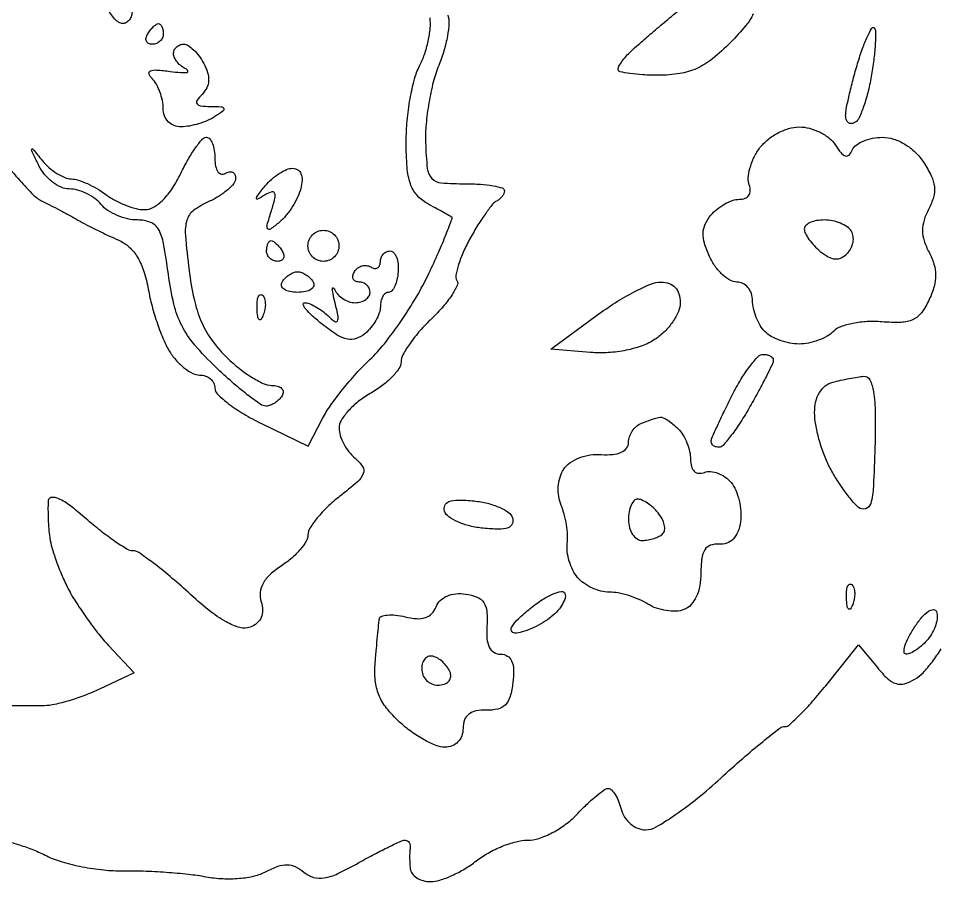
# Model space of a CAD drawing. Extents: x 0 to 102, y 0 to 135.
# Drawn here: x 47.29 to 54.82, y 94.24 to 101.31 of the extents above; entities that cross this region are included whole.
import ezdxf

# ---------------------------------------------------------------- set-up
doc = ezdxf.new("R2010")
doc.units = 0
doc.header["$MEASUREMENT"] = 0

msp = doc.modelspace()

# ---------------------------------------------------------------- linework, layer by layer
for points in [[(48.14668, 101.592482, -0.034596), (48.174624, 101.540793, -0.025657), (48.198425, 101.480353, -0.026152), (48.215037, 101.420693, -0.0518), (48.220705, 101.37195, -0.069838), (48.215536, 101.331533, -0.086596), (48.199427, 101.297264, -0.101467), (48.175157, 101.274364, -0.139428), (48.146451, 101.2662, -0.14484), (48.113772, 101.275869, -0.059609), (48.07793, 101.30572, -0.052194), (48.04462, 101.349265, -0.045603), (48.019277, 101.400734, -0.049741), (48.003457, 101.458568, -0.043657), (47.998429, 101.521011, -0.04603), (48.004144, 101.578605, -0.090918), (48.020801, 101.621267, -0.11388), (48.048046, 101.648788, -0.199708), (48.079134, 101.654106, -0.143412), (48.112675, 101.635359, -0.052912)], [(48.438493, 101.2662, -0.210953), (48.452759, 101.259901, -0.081139), (48.464841, 101.241349, -0.061769), (48.473064, 101.213989, -0.042167), (48.4758, 101.1816, -0.105053), (48.468942, 101.14932, -0.099167), (48.449482, 101.121851, -0.09642), (48.420407, 101.10344, -0.093332), (48.386207, 101.097, -0.108972), (48.356179, 101.103623, -0.182303), (48.338291, 101.121851, -0.161196), (48.335659, 101.149274, -0.082592), (48.3489, 101.1816, -0.029505), (48.371657, 101.213983, -0.035638), (48.396786, 101.241349, -0.038439), (48.420665, 101.260655, -0.151918)], [(54.292854, 101.230146, -0.200478), (54.305004, 101.20056, -0.012213), (54.302032, 101.102963, -0.016673), (54.291485, 100.983709, -0.011454), (54.271938, 100.849344, -0.018099), (54.244053, 100.714258, -0.023272), (54.208244, 100.592614, -0.022078), (54.170025, 100.49608, -0.150137), (54.136639, 100.45795, -0.109171), (54.107223, 100.447674, -0.182406), (54.082089, 100.453884, -0.161037), (54.065207, 100.476166, -0.08245), (54.0594, 100.511142, -0.048244), (54.065013, 100.569174, -0.008084), (54.088233, 100.678658, -0.008788), (54.119976, 100.806852, -0.007696), (54.157555, 100.93968, -0.012732), (54.197863, 101.06273, -0.023478), (54.237787, 101.160144, -0.023687), (54.273203, 101.227629, -0.490957)], [(48.642023, 101.097, -0.142495), (48.679197, 101.086186, -0.047846), (48.724232, 101.051105, -0.043009), (48.769243, 101.000548, -0.037533), (48.807264, 100.94076, -0.04812), (48.838919, 100.864883, -0.088719), (48.847037, 100.798721, -0.101995), (48.831572, 100.740154, -0.081163), (48.79332, 100.68696, 0.043108), (48.752882, 100.638876, 0.312502), (48.752674, 100.610269, 0.219371), (48.781968, 100.592693, 0.025173), (48.86073, 100.588105, -0.011555), (48.950978, 100.585309, -0.27893), (48.970984, 100.571678, -0.355153), (48.965592, 100.550896, -0.015173), (48.8988, 100.5048, -0.042844), (48.839437, 100.473282, -0.027075), (48.765687, 100.446501, -0.027121), (48.689772, 100.427926, -0.044274), (48.62385, 100.421495, -0.093605), (48.564961, 100.432085, -0.108075), (48.517333, 100.463283, -0.10635), (48.486553, 100.511978, -0.088172), (48.4758, 100.57248, 0.051336), (48.469111, 100.63746, 0.038221), (48.449064, 100.706763, 0.039034), (48.419664, 100.769867, 0.067946), (48.384785, 100.815775, -0.107465), (48.359941, 100.854425, -0.40806), (48.370475, 100.87816, -0.113388), (48.422209, 100.886108, -0.01511), (48.532835, 100.874606, 0.012697), (48.618818, 100.865246, 0.053542), (48.670611, 100.866487, 0.446841), (48.678144, 100.877512, 0.226279), (48.66615, 100.892161, -0.055144), (48.625705, 100.916948, -0.054446), (48.591464, 100.950069, -0.059442), (48.56813, 100.986116, -0.114432), (48.5604, 101.01945, -0.104393), (48.566646, 101.04904, -0.099051), (48.584377, 101.07422, -0.096597), (48.610866, 101.091095, -0.09393)], [(53.679293, 100.4202, -0.064713), (53.763703, 100.409229, -0.051295), (53.849837, 100.37671, -0.052721), (53.924744, 100.328819, -0.083263), (53.975506, 100.27215, 0.028226), (54.022037, 100.207078, 0.150236), (54.057816, 100.182843, 0.281522), (54.087665, 100.19052, 0.093372), (54.11366, 100.22985, -0.133528), (54.145332, 100.270381, -0.059416), (54.20453, 100.304536, -0.052806), (54.279843, 100.327759, -0.048434), (54.3606, 100.3356, -0.078078), (54.452004, 100.321239, -0.059103), (54.544456, 100.278867, -0.055998), (54.629227, 100.213117, -0.054851), (54.697962, 100.129773, -0.033969), (54.760033, 100.019357, -0.084254), (54.78524, 99.930394, -0.096158), (54.77811, 99.845441, -0.054037), (54.739236, 99.749073, 0.047609), (54.700666, 99.656883, 0.077326), (54.688276, 99.573071, 0.076201), (54.701883, 99.488591, 0.044929), (54.741927, 99.394299, -0.048419), (54.782063, 99.29793, -0.073385), (54.795732, 99.208319, -0.069458), (54.783173, 99.115044, -0.038768), (54.743807, 99.007211, -0.052679), (54.681652, 98.901805, -0.124067), (54.611493, 98.844385, -0.102409), (54.513519, 98.820938, -0.029191), (54.356345, 98.825274, 0.034524), (54.236564, 98.827301, 0.035677), (54.118978, 98.812714, 0.038124), (54.019721, 98.785142, 0.109998), (53.959821, 98.747061, -0.069356), (53.907323, 98.707407, -0.038962), (53.834564, 98.673992, -0.038034), (53.754312, 98.651209, -0.050188), (53.6787, 98.6436, -0.049362), (53.60323, 98.651069, -0.037889), (53.523406, 98.673421, -0.038897), (53.451261, 98.706206, -0.070395), (53.39952, 98.74512, -0.062206), (53.360634, 98.795105, -0.039117), (53.327821, 98.861551, -0.038823), (53.305437, 98.933177, -0.056383), (53.298, 98.99892, 0.083159), (53.28826, 99.057077, 0.092728), (53.26019, 99.106468, 0.100581), (53.218381, 99.139495, 0.117561), (53.169286, 99.1512, -0.131447), (53.113085, 99.166235, -0.057088), (53.05041, 99.212592, -0.051004), (52.991314, 99.280246, -0.047169), (52.945348, 99.360195, -0.032867), (52.904248, 99.468787, -0.083206), (52.893335, 99.552216, -0.100504), (52.910836, 99.6249, -0.064112), (52.957521, 99.698595, -0.050664), (53.007892, 99.74811, -0.042175), (53.070263, 99.789987, -0.043965), (53.134615, 99.818657, -0.083001), (53.19051, 99.828, 0.093428), (53.236553, 99.836679, 0.149997), (53.267619, 99.861312, 0.150078), (53.279508, 99.899119, 0.093561), (53.271133, 99.945188, -0.111471), (53.26275, 100.002847, -0.046866), (53.276185, 100.080507, -0.043275), (53.306862, 100.164167, -0.04329), (53.351479, 100.241288, -0.066176), (53.414388, 100.309747, -0.049008), (53.499467, 100.367645, -0.049666), (53.592567, 100.407044, -0.075415)], [(48.829869, 100.3356, -0.228187), (48.85627, 100.32289, -0.074288), (48.878552, 100.284431, -0.056569), (48.893762, 100.228115, -0.037711), (48.8988, 100.161407, 0.047867), (48.904852, 100.098331, 0.104212), (48.923651, 100.053742, 0.181468), (48.951411, 100.034542, 0.202618), (48.9834, 100.0395, -0.084759), (49.015717, 100.052575, -0.163556), (49.043149, 100.049576, -0.180693), (49.061404, 100.031127, -0.106046), (49.068, 100.000379, -0.169859), (49.053338, 99.958466, -0.045082), (49.003634, 99.906496, -0.040383), (48.932757, 99.854071, -0.032162), (48.848882, 99.809136, 0.05169), (48.723776, 99.735697, 0.165846), (48.66933, 99.657463, 0.091398), (48.65733, 99.534152, 0.009754), (48.687568, 99.246656, 0.022963), (48.727937, 99.01179, 0.046117), (48.784971, 98.832691, 0.053193), (48.867426, 98.684152, 0.043116), (48.984778, 98.544606, 0.026313), (49.086597, 98.452975, 0.028847), (49.194514, 98.375526, 0.030018), (49.293529, 98.320816, 0.111655), (49.362585, 98.3052, -0.062395), (49.411789, 98.299036, -0.132586), (49.444972, 98.280349, -0.191612), (49.457178, 98.252691, -0.148727), (49.4487, 98.2206, -0.060691), (49.422808, 98.188239, -0.051004), (49.388439, 98.160851, -0.053219), (49.351224, 98.142201, -0.0898), (49.316978, 98.136, -0.153875), (49.270392, 98.150685, -0.01193), (49.163744, 98.229192, -0.015423), (49.039325, 98.331727, -0.011145), (48.906877, 98.45325, -0.024783), (48.732684, 98.637797, -0.058782), (48.627836, 98.794539, -0.059555), (48.563117, 98.970109, -0.026012), (48.518067, 99.21465, 0.01213), (48.478941, 99.465992, 0.08427), (48.436771, 99.582664, 0.172407), (48.371838, 99.63897, 0.093498), (48.26672, 99.6588, -0.057074), (48.185017, 99.668157, -0.043503), (48.099334, 99.696077, -0.044545), (48.02262, 99.737092, -0.074652), (47.9682, 99.7857, 0.062371), (47.916424, 99.834273, 0.044187), (47.848034, 99.875323, 0.044567), (47.774411, 99.903305, 0.068639), (47.707018, 99.9126, -0.104232), (47.640573, 99.926603, -0.05982), (47.569842, 99.968515, -0.055925), (47.505782, 100.030156, -0.060488), (47.458909, 100.10295, -0.001372), (47.400045, 100.225274, -0.261268), (47.400919, 100.238622, -0.50717), (47.409896, 100.239121, -0.001894), (47.486409, 100.14525, 0.042164), (47.540914, 100.088403, 0.039085), (47.605516, 100.039899, 0.041466), (47.670117, 100.00602, 0.094591), (47.723727, 99.994509, -0.072573), (47.780246, 99.984937, -0.027623), (47.855002, 99.956123, -0.026656), (47.934011, 99.915348, -0.029467), (48.00552, 99.867609, 0.038843), (48.07972, 99.820058, 0.030147), (48.166854, 99.779887, 0.030941), (48.253203, 99.752241, 0.062077), (48.324138, 99.7434, 0.135548), (48.396741, 99.763451, 0.061913), (48.474924, 99.824453, 0.050728), (48.551609, 99.918667, 0.034225), (48.619738, 100.0395, -0.01771), (48.678845, 100.152928, -0.02535), (48.739709, 100.248621, -0.023357), (48.795379, 100.319778, -0.218429)], [(49.535739, 100.0818, -0.147343), (49.576714, 100.069457, -0.154404), (49.603148, 100.036718, -0.107395), (49.611593, 99.984012, -0.050216), (49.600838, 99.915371, -0.047031), (49.57472, 99.843771, -0.03006), (49.531924, 99.766148, -0.030112), (49.48031, 99.694484, -0.048461), (49.427355, 99.641085, -0.015572), (49.353586, 99.583645, -0.416409), (49.331299, 99.587212, -0.228494), (49.326049, 99.61714, -0.007933), (49.36096, 99.733508, 0.014497), (49.39014, 99.83562, 0.15673), (49.387532, 99.877913, 0.397036), (49.36363, 99.889235, 0.057183), (49.309714, 99.864655, -0.011882), (49.248484, 99.829741, -0.57348), (49.238644, 99.835732, -0.163079), (49.246386, 99.857563, -0.004346), (49.311009, 99.93866, -0.041174), (49.363462, 99.993429, -0.039406), (49.424918, 100.039753, -0.04205), (49.485844, 100.071711, -0.100092)], [(53.885207, 99.6588, 0.043269), (53.822345, 99.65335, 0.062995), (53.769236, 99.636992, 0.082629), (53.733275, 99.61294, 0.206986), (53.721, 99.584559, 0.119946), (53.729728, 99.548698, 0.035796), (53.75933, 99.500315, 0.033633), (53.801548, 99.44894, 0.030751), (53.851485, 99.402024, 0.045393), (53.916711, 99.357209, 0.10823), (53.972648, 99.340172, 0.132166), (54.023404, 99.349553, 0.08516), (54.072534, 99.384294, 0.07732), (54.102872, 99.42581, 0.073646), (54.119797, 99.475271, 0.077915), (54.121145, 99.524867, 0.106708), (54.106256, 99.566829, 0.104651), (54.072608, 99.602081, 0.051509), (54.017876, 99.631783, 0.047919), (53.952235, 99.651982, 0.050731)], [(49.7871, 99.5742, -0.099038), (49.83553, 99.564512, -0.097945), (49.876723, 99.536923, -0.097945), (49.904312, 99.49573, -0.099038), (49.914, 99.4473, -0.099038), (49.904312, 99.39887, -0.097945), (49.876723, 99.357677, -0.097945), (49.83553, 99.330088, -0.099038), (49.7871, 99.3204, -0.099038), (49.73867, 99.330088, -0.097945), (49.697477, 99.357677, -0.097945), (49.669888, 99.39887, -0.099038), (49.6602, 99.4473, -0.099038), (49.669888, 99.49573, -0.097945), (49.697477, 99.536923, -0.097945), (49.73867, 99.564512, -0.099038)], [(49.359107, 99.4896, -0.151918), (49.376935, 99.484055, -0.038439), (49.400814, 99.464749, -0.035638), (49.425943, 99.437383, -0.029505), (49.4487, 99.405, -0.082592), (49.461941, 99.372674, -0.161196), (49.459309, 99.345251, -0.182303), (49.441421, 99.327023, -0.108972), (49.411393, 99.3204, -0.093332), (49.377193, 99.32684, -0.09642), (49.348118, 99.345251, -0.099167), (49.328658, 99.37272, -0.105053), (49.3218, 99.405, -0.042167), (49.324536, 99.437389, -0.061769), (49.332759, 99.464749, -0.081139), (49.344841, 99.483301, -0.210953)], [(50.331742, 99.405, -0.210357), (50.361053, 99.392098, -0.091879), (50.384034, 99.355297, -0.067802), (50.3974, 99.300579, -0.044872), (50.398339, 99.2358, -0.037158), (50.388583, 99.171013, -0.053734), (50.369775, 99.116302, -0.068155), (50.345451, 99.078734, -0.218405), (50.318997, 99.0666, 0.170559), (50.293588, 99.057673, 0.094253), (50.271963, 99.032366, 0.074789), (50.257336, 98.99464, 0.055196), (50.2524, 98.950059, -0.085234), (50.243452, 98.897951, -0.043713), (50.21589, 98.837451, -0.041761), (50.175667, 98.778446, -0.049108), (50.12811, 98.730366, -0.084795), (50.054529, 98.68789, -0.14181), (49.983783, 98.682744, -0.092046), (49.900064, 98.717422, -0.022563), (49.778301, 98.804607, -0.015992), (49.697082, 98.872808, -0.03758), (49.64226, 98.929891, -0.086561), (49.621221, 98.966861, -0.519176), (49.631871, 98.982, -0.094121), (49.669894, 98.974778, -0.033071), (49.720342, 98.950936, -0.031444), (49.773667, 98.91672, -0.031936), (49.821989, 98.87625, 0.028341), (49.879449, 98.82742, 0.453313), (49.901606, 98.831992, 0.180619), (49.907302, 98.867577, 0.009516), (49.88199, 98.982, -0.008498), (49.865024, 99.057957, -0.044906), (49.860218, 99.100308, -0.640479), (49.867183, 99.103713, -0.114415), (49.879531, 99.08775, 0.083474), (49.907026, 99.04731, 0.061689), (49.949039, 99.013064, 0.06125), (49.998503, 98.989878, 0.079161), (50.04795, 98.982, 0.068857), (50.093758, 98.988338, 0.085122), (50.132594, 99.006851, 0.099913), (50.158561, 99.034339, 0.140362), (50.1678, 99.0666, 0.105053), (50.160942, 99.09888, 0.099167), (50.141482, 99.126349, 0.09642), (50.112407, 99.14476, 0.093332), (50.078207, 99.1512, -0.111402), (50.048269, 99.157954, -0.183522), (50.030542, 99.176457, -0.159256), (50.028163, 99.20432, -0.080893), (50.041753, 99.23718, -0.090427), (50.068025, 99.266306, -0.095498), (50.102416, 99.283606, -0.099685), (50.139527, 99.286467, -0.108373), (50.173646, 99.274487, 0.090666), (50.203707, 99.262733, 0.169366), (50.229266, 99.26643, 0.176081), (50.246324, 99.284999, 0.098926), (50.2524, 99.315407, -0.087307), (50.258419, 99.349617, -0.094392), (50.275707, 99.378682, -0.100146), (50.301475, 99.398124, -0.112154)], [(49.5756, 99.2358, -0.094481), (49.607993, 99.229624, -0.052849), (49.643655, 99.210949, -0.050113), (49.676965, 99.183561, -0.057296), (49.7025, 99.1512, -0.210115), (49.706986, 99.119219, -0.178861), (49.686791, 99.091451, -0.100989), (49.640604, 99.072644, -0.046386), (49.5756, 99.0666, -0.046386), (49.510596, 99.072644, -0.100989), (49.464409, 99.091451, -0.178861), (49.444214, 99.119219, -0.210115), (49.4487, 99.1512, -0.057296), (49.474235, 99.183561, -0.050113), (49.507545, 99.210949, -0.052849), (49.543207, 99.229624, -0.094481)], [(52.549293, 99.1512, -0.085073), (52.615219, 99.139901, -0.120349), (52.664859, 99.107448, -0.115168), (52.695366, 99.054523, -0.073526), (52.7058, 98.98395, -0.099414), (52.690977, 98.910135, -0.05022), (52.645572, 98.826367, -0.047095), (52.579201, 98.746144, -0.051409), (52.500767, 98.682358, -0.057946), (52.395317, 98.62955, -0.03691), (52.263098, 98.592283, -0.034996), (52.117628, 98.573121, -0.035797), (51.972017, 98.574658), (51.6483, 98.6013), (52.020543, 98.87625, -0.018313), (52.174536, 98.981503, -0.020858), (52.329414, 99.070433, -0.020558), (52.465861, 99.134405, -0.099652)], [(49.288313, 99.043687, -0.126455), (49.304661, 99.016029, -0.060344), (49.311358, 98.974972, -0.05415), (49.308192, 98.927803, -0.051402), (49.294991, 98.881537, -0.054073), (49.276248, 98.846287, -0.470617), (49.26083, 98.844828, -0.168741), (49.248874, 98.869511, -0.018894), (49.243879, 98.93265, -0.028489), (49.244809, 98.991547, -0.077125), (49.254176, 99.032154, -0.208169), (49.269797, 99.047597, -0.296942)], [(53.384319, 98.559, -0.054378), (53.416026, 98.555542, -0.074066), (53.442854, 98.545285, -0.09369), (53.460857, 98.530126, -0.172714), (53.4672, 98.512311, -0.111729), (53.46024, 98.481552, -0.004816), (53.411285, 98.381412, -0.008016), (53.349777, 98.263372, -0.005608), (53.27685, 98.132262, -0.013316), (53.199311, 98.004495, -0.019425), (53.123777, 97.896636, -0.015341), (53.056857, 97.81396, -0.215598), (53.02305, 97.798252, -0.070374), (52.998801, 97.801428, -0.086797), (52.978238, 97.811207, -0.101335), (52.964497, 97.825906, -0.13831), (52.9596, 97.84327, -0.101473), (52.965829, 97.873646, -0.004371), (53.009808, 97.97394, -0.00731), (53.065037, 98.092295, -0.005129), (53.130519, 98.22397, -0.018314), (53.202028, 98.352302, -0.025836), (53.275577, 98.460585, -0.024197), (53.342644, 98.540745, -0.209412)], [(54.20834, 98.379986, -0.31617), (54.257453, 98.351822, -0.070737), (54.287285, 98.254149, -0.036373), (54.301539, 98.081693, -0.009153), (54.299128, 97.799659, -0.006054), (54.286595, 97.478167, -0.053383), (54.264291, 97.337935, -0.256325), (54.223574, 97.295628, -0.254125), (54.165759, 97.307047, -0.046437), (54.112261, 97.36056, -0.01726), (54.047126, 97.444844, -0.01693), (53.981993, 97.542213, -0.019617), (53.926922, 97.639187, -0.030581), (53.880457, 97.744333, -0.022076), (53.841238, 97.866421, -0.022418), (53.814213, 97.986234, -0.044284), (53.8056, 98.083296, -0.056603), (53.815697, 98.172205, -0.078081), (53.845602, 98.246642, -0.089491), (53.892871, 98.300933, -0.105466), (53.95365, 98.331483, -0.00961), (54.018135, 98.347017, -0.007247), (54.089536, 98.36169, -0.007333), (54.157064, 98.373527, -0.016774)], [(52.54083, 98.044721, -0.148519), (52.565176, 98.040984, -0.030645), (52.603513, 98.019617, -0.029734), (52.6466, 97.988255, -0.024195), (52.68888, 97.94988, -0.061312), (52.727763, 97.900081, -0.039098), (52.760578, 97.834229, -0.038891), (52.782968, 97.763459, -0.057227), (52.7904, 97.698735, 0.066357), (52.798141, 97.640666, 0.139195), (52.821424, 97.601969, 0.170457), (52.857857, 97.585923, 0.111357), (52.903746, 97.592605, -0.11333), (52.954882, 97.599848, -0.069412), (53.014537, 97.586284, -0.063932), (53.073268, 97.554966, -0.065218), (53.12174, 97.510007, -0.072702), (53.159829, 97.447542, -0.041819), (53.187515, 97.36367, -0.040781), (53.201592, 97.272828, -0.053361), (53.198703, 97.188907, -0.056926), (53.177323, 97.106807, -0.099286), (53.139722, 97.047677, -0.117879), (53.087382, 97.013997, -0.104461), (53.023009, 97.00565, 0.104533), (52.953742, 96.996658, 0.169578), (52.907815, 96.960021, 0.109753), (52.882361, 96.888709, 0.031064), (52.875, 96.770345, -0.044635), (52.865608, 96.665343, -0.063321), (52.83749, 96.575996, -0.075698), (52.793447, 96.509134, -0.118248), (52.736893, 96.470293, -0.082413), (52.67257, 96.457123, -0.047223), (52.593282, 96.461638, -0.045567), (52.512163, 96.481689, -0.056273), (52.441941, 96.515248, 0.038218), (52.3702, 96.552766, 0.026409), (52.284172, 96.584427, 0.026721), (52.197715, 96.606172, 0.048282), (52.125107, 96.6132, -0.064884), (52.056434, 96.622149, -0.044392), (51.982407, 96.648995, -0.044462), (51.914444, 96.688405, -0.066025), (51.863986, 96.735056, -0.060083), (51.82667, 96.792929, -0.040769), (51.798195, 96.866088, -0.040913), (51.782081, 96.94247, -0.062764), (51.78203, 97.010006, 0.045128), (51.784444, 97.08017, 0.025384), (51.775371, 97.164996, 0.025151), (51.757385, 97.250387, 0.03728), (51.732438, 97.322649, -0.064561), (51.711663, 97.395443, -0.054223), (51.708395, 97.475671, -0.055057), (51.722348, 97.553394, -0.072392), (51.752492, 97.618749, -0.097452), (51.803049, 97.670784, -0.058557), (51.879348, 97.711338, -0.054574), (51.969664, 97.735608, -0.056436), (52.062056, 97.739373, 0.040341), (52.154235, 97.740167, 0.082992), (52.223859, 97.758305, 0.122173), (52.2669, 97.791959, 0.167556), (52.2828, 97.838073, -0.083413), (52.290697, 97.885083, -0.064842), (52.313864, 97.931563, -0.06493), (52.34812, 97.970498, -0.084205), (52.38855, 97.995371, -0.008765), (52.43245, 98.012196, -0.008769), (52.476904, 98.027469, -0.008638), (52.516146, 98.039442, -0.034082)], [(51.019373, 97.359486, -0.03594), (51.128282, 97.340846, -0.043791), (51.226144, 97.307449, -0.049523), (51.300398, 97.265389, -0.161128), (51.333597, 97.220514, -0.180908), (51.331629, 97.171954, -0.211691), (51.298298, 97.140583, -0.089081), (51.22298, 97.128412, -0.020045), (51.092827, 97.135914, -0.03594), (50.983918, 97.154554, -0.043791), (50.886056, 97.187951, -0.049523), (50.811802, 97.230011, -0.161128), (50.778603, 97.274886, -0.180908), (50.780571, 97.323446, -0.211691), (50.813902, 97.354817, -0.089081), (50.88922, 97.366988, -0.020045)], [(52.357041, 97.3746, 0.211751), (52.32865, 97.362012, 0.080835), (52.304608, 97.324897, 0.061523), (52.288244, 97.270179, 0.041949), (52.2828, 97.2054, 0.064853), (52.291226, 97.140714, 0.082425), (52.315935, 97.085903, 0.098894), (52.352583, 97.049236, 0.148195), (52.3956, 97.0362, 0.043328), (52.442872, 97.040304, 0.036499), (52.491617, 97.052552, 0.038029), (52.534667, 97.070508, 0.078717), (52.564066, 97.091866, 0.171918), (52.57827, 97.121658, 0.082297), (52.575702, 97.164531, 0.066538), (52.557436, 97.21351, 0.050768), (52.525507, 97.261066, 0.035119), (52.483971, 97.304511, 0.036176), (52.437153, 97.341249, 0.038704), (52.392079, 97.366797, 0.110009)], [(54.110513, 96.674887, -0.126455), (54.126861, 96.647229, -0.060344), (54.133558, 96.606172, -0.05415), (54.130392, 96.559003, -0.051402), (54.117191, 96.512738, -0.054073), (54.098448, 96.477487, -0.470617), (54.08303, 96.476028, -0.168741), (54.071074, 96.500711, -0.018894), (54.066079, 96.56385, -0.028489), (54.067009, 96.622747, -0.077125), (54.076376, 96.663354, -0.208169), (54.091997, 96.678797, -0.296942)], [(50.949972, 96.597898, -0.060302), (51.043706, 96.572766, -0.150113), (51.098296, 96.528583, -0.127609), (51.123811, 96.456113, -0.038284), (51.124773, 96.338164, 0.035389), (51.125019, 96.234275, 0.093644), (51.144037, 96.162744, 0.143984), (51.181524, 96.121075, 0.13893), (51.236142, 96.1056, -0.134098), (51.291229, 96.090555, -0.158744), (51.32678, 96.050243, -0.098453), (51.341964, 95.97956, -0.032481), (51.336669, 95.87295, -0.03977), (51.314175, 95.758494, -0.123613), (51.275427, 95.690745, -0.146574), (51.213725, 95.655889, -0.064693), (51.11955, 95.647017, 0.053907), (51.03431, 95.640832, 0.120807), (50.975445, 95.614503, 0.141791), (50.941148, 95.56727, 0.086803), (50.9292, 95.498967, -0.085935), (50.918474, 95.437021, -0.106204), (50.8877, 95.387331, -0.108584), (50.839854, 95.35541, -0.093276), (50.780286, 95.3442, -0.095351), (50.707907, 95.358129, -0.031643), (50.609854, 95.404713, -0.030175), (50.505207, 95.471363, -0.030065), (50.409209, 95.550201, -0.037645), (50.303358, 95.664309, -0.071302), (50.240062, 95.772274, -0.074132), (50.21108, 95.89076, -0.043817), (50.210449, 96.036651, -0.001038), (50.220088, 96.14935, -0.001221), (50.229701, 96.256051, -0.001069), (50.238234, 96.346151, -0.007614), (50.243126, 96.389721, -0.267307), (50.261436, 96.413836, -0.074313), (50.309213, 96.426067, -0.053942), (50.376747, 96.425695, -0.033165), (50.45508, 96.411473, 0.042887), (50.549463, 96.396224, 0.096579), (50.621144, 96.404729, 0.124181), (50.673104, 96.437143, 0.100218), (50.708502, 96.492836, -0.109905), (50.742622, 96.544313, -0.08927), (50.797816, 96.581145, -0.078363), (50.869186, 96.599672, -0.059841)], [(51.762887, 96.600946, -0.169732), (51.763297, 96.560646, -0.058819), (51.73798, 96.507367, -0.050239), (51.693816, 96.450636, -0.040174), (51.635987, 96.399029, -0.03316), (51.566603, 96.353371, -0.028089), (51.487909, 96.314426, -0.029047), (51.41193, 96.287095, -0.067438), (51.3522, 96.277911, -0.319642), (51.325965, 96.295893, -0.232105), (51.329802, 96.332313, -0.06468), (51.382282, 96.395864, -0.018465), (51.4791, 96.479828, -0.024332), (51.578591, 96.552192, -0.044228), (51.667155, 96.599634, -0.063508), (51.733491, 96.618461, -0.357697)], [(54.803797, 96.452708, -0.105755), (54.809025, 96.405813, -0.0511), (54.796859, 96.34635, -0.047455), (54.770778, 96.284449, -0.049822), (54.733839, 96.229656, -0.033085), (54.68882, 96.182182, -0.035045), (54.638745, 96.142041, -0.037448), (54.591023, 96.114029, -0.11448), (54.554691, 96.1056, -0.407558), (54.536989, 96.122903, -0.081857), (54.543812, 96.171122, -0.046411), (54.573929, 96.24302, -0.022655), (54.624649, 96.328652, -0.029253), (54.683109, 96.407412, -0.067131), (54.73756, 96.457103, -0.146331), (54.778529, 96.470455, -0.329588)], [(50.691262, 96.086213, 0.134046), (50.653043, 96.088326, 0.144529), (50.620311, 96.070515, 0.119977), (50.598349, 96.034419, 0.077096), (50.5908, 95.98575, 0.099038), (50.601026, 95.93463, 0.097945), (50.630148, 95.891148, 0.097945), (50.67363, 95.862026, 0.099038), (50.72475, 95.8518, 0.077096), (50.773419, 95.859349, 0.119977), (50.809515, 95.881311, 0.144529), (50.827326, 95.914043, 0.134046), (50.825212, 95.952262, 0.068635), (50.805001, 95.993179, 0.04742), (50.772051, 96.033051, 0.04742), (50.732179, 96.066001, 0.068635)]]:
    msp.add_lwpolyline(points, format="xyb", close=True)
for points in [[(53.303598, 101.346441, -0.071347), (53.242878, 101.249585, -0.017924), (53.117155, 101.111417, -0.029455), (52.970842, 100.978413, -0.063233), (52.841285, 100.898517, -0.067898), (52.701957, 100.856831, -0.038801), (52.526562, 100.8432, -0.013832), (52.400676, 100.846683, -0.022717), (52.294656, 100.857401, -0.01885), (52.213424, 100.872508, -0.35071), (52.1982, 100.891543, -0.128795), (52.204728, 100.916466, -0.026551), (52.229264, 100.955131, -0.026293), (52.263467, 100.998204, -0.022112), (52.30395, 101.040129, -0.009925), (52.362477, 101.093443, -0.002409), (52.461309, 101.179109, -0.002469), (52.575636, 101.276268, -0.002455), (52.691141, 101.372486, -0.017597)], [(47.180087, 100.127651, 0.01656), (47.301682, 99.981891, 0.015973), (47.412509, 99.865361, 0.081425), (47.485271, 99.813849, -0.005494), (47.551291, 99.780766, -0.003081), (47.630834, 99.739184, -0.003074), (47.710682, 99.696183, -0.005007), (47.77785, 99.658598, 0.009956), (47.847837, 99.62034, 0.005106), (47.936989, 99.575038, 0.005072), (48.029773, 99.530243, 0.007615), (48.111699, 99.493222, -0.084887), (48.196969, 99.437532, -0.0702), (48.265517, 99.353233, -0.058251), (48.317629, 99.238445, -0.03403), (48.353845, 99.091574, 0.022103), (48.384154, 98.9547, 0.017202), (48.4287, 98.8089, 0.017511), (48.479748, 98.675685, 0.039795), (48.529546, 98.58015, 0.043021), (48.584455, 98.507324, 0.044245), (48.650544, 98.445715, 0.048291), (48.717436, 98.403274, 0.117761), (48.77385, 98.3898, -0.083232), (48.82159, 98.381798, -0.092552), (48.862174, 98.358736, -0.100297), (48.889362, 98.324387, -0.117313), (48.899065, 98.28405, 0.202934), (48.921175, 98.232179, 0.02872), (49.011107, 98.15488, 0.028926), (49.134253, 98.071576, 0.020912), (49.280111, 97.992821), (49.660892, 97.807341), (49.779893, 98.035121, -0.033957), (49.84431, 98.140345, -0.014979), (49.942707, 98.270544, -0.014745), (50.055659, 98.402857, -0.019198), (50.167046, 98.5167, 0.036166), (50.285035, 98.645767, 0.016985), (50.419114, 98.828002, 0.01673), (50.547291, 99.02935, 0.022563), (50.648598, 99.220051, 0.006352), (50.728273, 99.393552, 0.010514), (50.790543, 99.542173, 0.004371), (50.838831, 99.667787, 0.377417), (50.832149, 99.685351, -0.004575), (50.812788, 99.695794, -0.000357), (50.761366, 99.724188, -0.000487), (50.700081, 99.758163, -0.000372), (50.6331, 99.795447, -0.08931), (50.550226, 99.863402, -0.095699), (50.498674, 99.954488, -0.062732), (50.471645, 100.088583, -0.018403), (50.4639, 100.298925, -0.023365), (50.471949, 100.471079, -0.020329), (50.496087, 100.650005, -0.020825), (50.531301, 100.810195, -0.055043), (50.573472, 100.919565, 0.037538), (50.613677, 101.013884, 0.028362), (50.643851, 101.122408, 0.028996), (50.660541, 101.228181, 0.057271), (50.659193, 101.313082, -0.076167)], [(50.803375, 101.336205, -0.106764), (50.813572, 101.270379, -0.028828), (50.80121, 101.164907, -0.027816), (50.772879, 101.043871, -0.02565), (50.730667, 100.923328, 0.034618), (50.68572, 100.787202, 0.019832), (50.649639, 100.617961, 0.019741), (50.626748, 100.444102, 0.03087), (50.622266, 100.2933, 0.016731), (50.636306, 100.079128, 0.169362), (50.673336, 99.999328, 0.182212), (50.750698, 99.962878, 0.019966), (50.950405, 99.9549, -0.016719), (51.072037, 99.950832, -0.027274), (51.174486, 99.938333, -0.02601), (51.251053, 99.92057, -0.334673), (51.267655, 99.8985, -0.098361), (51.26293, 99.874835, -0.062771), (51.248978, 99.850384, -0.059705), (51.228415, 99.828887, -0.067631), (51.20415, 99.8139, 0.120219), (51.171378, 99.788596, 0.013586), (51.114414, 99.713166, 0.015832), (51.050969, 99.617997, 0.012246), (50.987764, 99.510576, 0.021687), (50.932427, 99.399993, 0.029148), (50.892731, 99.295273, 0.029253), (50.870852, 99.207973, 0.187308), (50.879006, 99.163972, -0.254999), (50.881287, 99.121943, -0.035051), (50.836536, 99.042909, -0.033177), (50.765263, 98.949466, -0.022221), (50.672392, 98.852218, 0.021955), (50.576384, 98.751793, 0.02609), (50.49527, 98.648741, 0.026309), (50.437064, 98.556326, 0.128058), (50.4216, 98.496937, -0.152914), (50.404705, 98.442985, -0.041777), (50.347203, 98.37338, -0.038151), (50.265272, 98.301439, -0.031752), (50.168335, 98.237815, 0.037761), (50.071382, 98.172503, 0.042358), (49.989309, 98.095587, 0.046816), (49.932286, 98.018934, 0.136373), (49.914535, 97.956009, 0.078869), (49.923932, 97.895283, 0.044585), (49.953009, 97.82652, 0.043148), (49.99569, 97.760718, 0.054158), (50.046261, 97.708551, -0.073981), (50.107004, 97.640727, -0.246923), (50.112696, 97.583135, -0.117669), (50.064888, 97.516154, -0.013147), (49.919361, 97.395961, 0.024491), (49.82015, 97.310163, 0.029652), (49.736328, 97.220099, 0.030621), (49.676454, 97.137807, 0.142906), (49.6602, 97.082098, -0.13659), (49.645637, 97.029783, -0.041078), (49.596836, 96.96216, -0.037779), (49.527045, 96.891997, -0.033135), (49.444493, 96.829723, 0.038909), (49.350709, 96.757264, 0.080694), (49.293121, 96.685194, 0.103685), (49.269752, 96.611348, 0.10215), (49.277814, 96.533912, -0.071452), (49.289258, 96.465045, -0.108669), (49.277581, 96.405763, -0.114184), (49.24278, 96.35886, -0.084866), (49.187134, 96.325826, -0.16508), (49.103581, 96.322549, -0.056229), (48.990236, 96.370518, -0.04036), (48.849626, 96.465351, -0.017669), (48.678903, 96.611908, 0.010494), (48.531652, 96.74203, 0.014584), (48.394092, 96.851815, 0.010998), (48.276425, 96.936248, 0.151242), (48.226834, 96.9516, -0.136827), (48.178852, 96.964981, -0.014383), (48.079985, 97.028728, -0.016953), (47.964872, 97.113608, -0.012818), (47.844244, 97.214164, 0.016513), (47.715978, 97.31949, 0.051898), (47.621153, 97.377731, 0.129124), (47.562722, 97.388983, 0.370522), (47.535458, 97.362214, 0.020375), (47.532997, 97.306476, 0.008632), (47.534036, 97.231636, 0.008524), (47.537893, 97.151664, 0.011036), (47.544298, 97.0785, 0.040432), (47.560174, 96.996041, 0.015491), (47.594938, 96.884449, 0.015221), (47.640338, 96.765077, 0.018091), (47.690598, 96.6555, 0.023802), (47.754615, 96.542072, 0.01332), (47.842518, 96.410231, 0.013267), (47.938664, 96.281427, 0.020995), (48.028425, 96.176942), (48.238534, 95.952184), (47.955317, 95.819584, -0.019249), (47.834471, 95.768578, -0.017249), (47.705592, 95.724951, -0.017573), (47.587163, 95.693856, -0.050504), (47.5029, 95.683636, -0.004298), (47.405836, 95.68255, -0.000779), (47.225617, 95.682364, -0.000839)], [(47.194837, 94.574272, -0.018791), (47.299088, 94.545086, -0.018462), (47.41376, 94.503557, -0.019591), (47.522761, 94.454414, 0.045279), (47.647703, 94.40563, 0.022588), (47.812911, 94.3658, 0.022219), (47.988998, 94.33973, 0.030396), (48.149109, 94.333038, -0.013681), (48.312802, 94.331668, -0.009122), (48.500072, 94.321552, -0.009187), (48.681481, 94.305074, -0.017744), (48.825718, 94.284093, 0.033061), (48.962285, 94.26848, 0.033568), (49.099017, 94.271129, 0.035904), (49.22233, 94.29081, 0.065432), (49.317576, 94.326739, -0.035568), (49.41426, 94.36995, -0.091866), (49.489344, 94.382527, -0.107958), (49.556487, 94.36664, -0.061403), (49.627058, 94.3214, 0.101145), (49.706274, 94.279033, 0.116173), (49.791747, 94.274052, 0.068466), (49.903663, 94.30988, 0.016375), (50.077318, 94.400129, -0.006335), (50.205606, 94.470107, -0.00886), (50.322118, 94.52914, -0.005826), (50.42071, 94.575508, -0.107397), (50.454269, 94.5828, -0.128207), (50.473269, 94.577847, -0.119814), (50.488002, 94.564162, -0.105154), (50.496084, 94.543585, -0.080497), (50.496182, 94.51935, 0.028319), (50.493008, 94.487715, 0.01084), (50.492049, 94.443474, 0.010693), (50.49308, 94.395288, 0.012922), (50.496182, 94.35015, 0.140615), (50.512018, 94.309783, 0.089041), (50.549608, 94.275464, 0.076383), (50.60292, 94.252303, 0.064433), (50.663991, 94.2444, 0.076854), (50.739524, 94.256079, 0.029798), (50.838617, 94.294103, 0.028641), (50.942938, 94.348843, 0.031515), (51.036885, 94.4136, -0.039772), (51.134251, 94.478372, -0.031077), (51.248891, 94.533097, -0.031937), (51.362735, 94.570748, -0.063973), (51.456547, 94.5828, 0.081064), (51.549223, 94.597925, 0.039895), (51.659383, 94.644928, 0.038224), (51.768673, 94.713364, 0.045216), (51.8598, 94.7943, -0.013973), (51.940277, 94.875305, -0.018835), (52.017748, 94.943672, -0.016114), (52.084831, 94.995004, -0.156493), (52.11848, 95.0058, -0.207766), (52.144563, 94.994473, -0.049858), (52.173843, 94.956097, -0.042945), (52.201379, 94.901387, -0.031178), (52.222713, 94.8366, 0.080811), (52.25134, 94.771984, 0.073221), (52.299778, 94.717255, 0.075992), (52.360008, 94.680459, 0.100351), (52.42293, 94.66792, 0.132486), (52.509127, 94.691477, 0.018174), (52.667768, 94.792391, 0.019828), (52.850418, 94.929107, 0.015586), (53.037399, 95.09092, -0.006715), (53.217894, 95.252808, -0.009961), (53.380679, 95.389297, -0.00554), (53.520268, 95.499151, -0.165403), (53.562162, 95.5134, 0.186354), (53.600092, 95.528045, 0.011881), (53.687884, 95.611609, 0.016125), (53.789351, 95.719642, 0.011218), (53.8971, 95.847728), (54.165773, 96.182056), (54.318786, 95.995778, 0.031695), (54.403769, 95.904746, 0.114191), (54.471867, 95.864938, 0.145899), (54.540746, 95.864122, 0.06447), (54.62515, 95.900474, 0.068428), (54.692495, 95.954057, 0.02757), (54.769002, 96.043618, 0.026651), (54.841915, 96.150531, 0.030485)]]:
    msp.add_lwpolyline(points, format="xyb")

doc.saveas('drawing.dxf')
